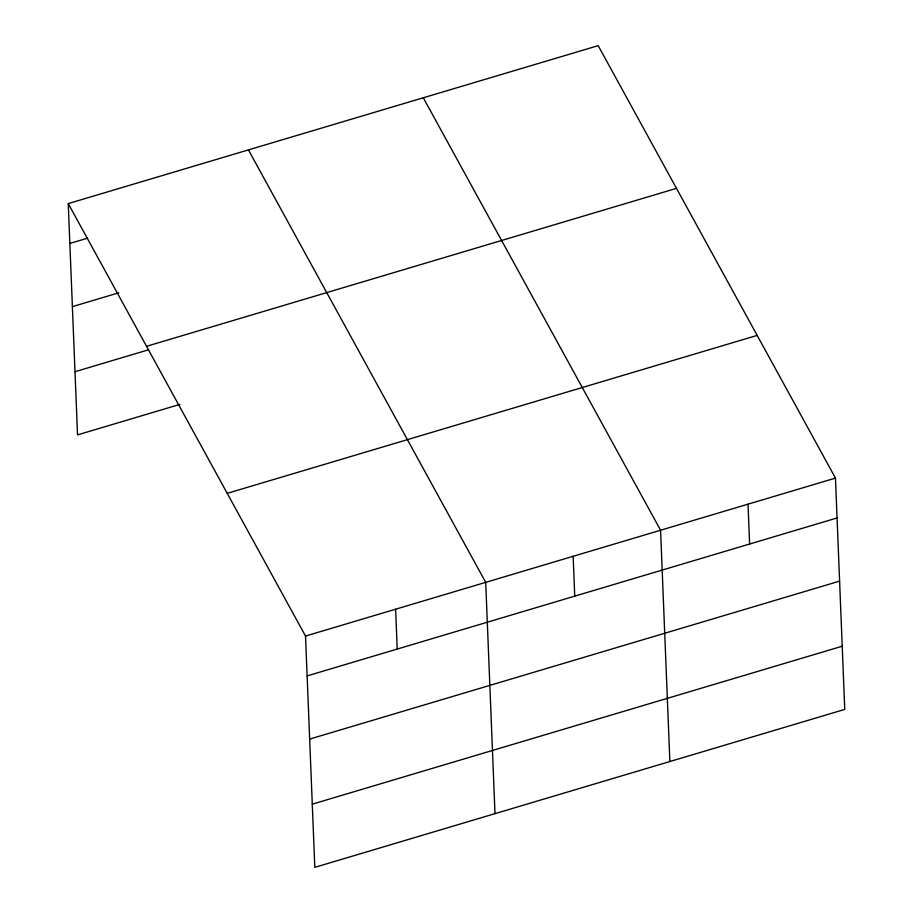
<?xml version="1.0" encoding="UTF-8"?>
<svg xmlns="http://www.w3.org/2000/svg" width="913" height="913" viewBox="0 0 913 913"><rect width="100%" height="100%" fill="white"/><g stroke="black" fill="none" stroke-linecap="round" stroke-linejoin="round"><path stroke-width="1.37" d="M68.247 203.599L598.186 45.65L835.463 478.104L844.753 709.401L314.814 867.35L305.524 636.064L68.247 203.599L77.537 434.896L179.918 404.379M69.845 243.451L87.591 238.167M72.389 306.631L118.793 292.799M146.548 346.312L676.487 188.363M75.003 371.717L148.716 349.747M227.223 493.351L757.162 335.402M305.524 636.064L835.463 478.104M307.122 675.917L837.061 517.956M309.667 739.085L839.595 581.136M312.28 804.17L842.208 646.221M423.301 97.771L660.578 530.236L669.868 761.522M248.427 149.903L485.705 582.357L494.994 813.643M748.021 504.17L749.619 544.022M573.147 556.302L574.745 596.143M395.614 609.211L397.212 649.063"/></g></svg>
